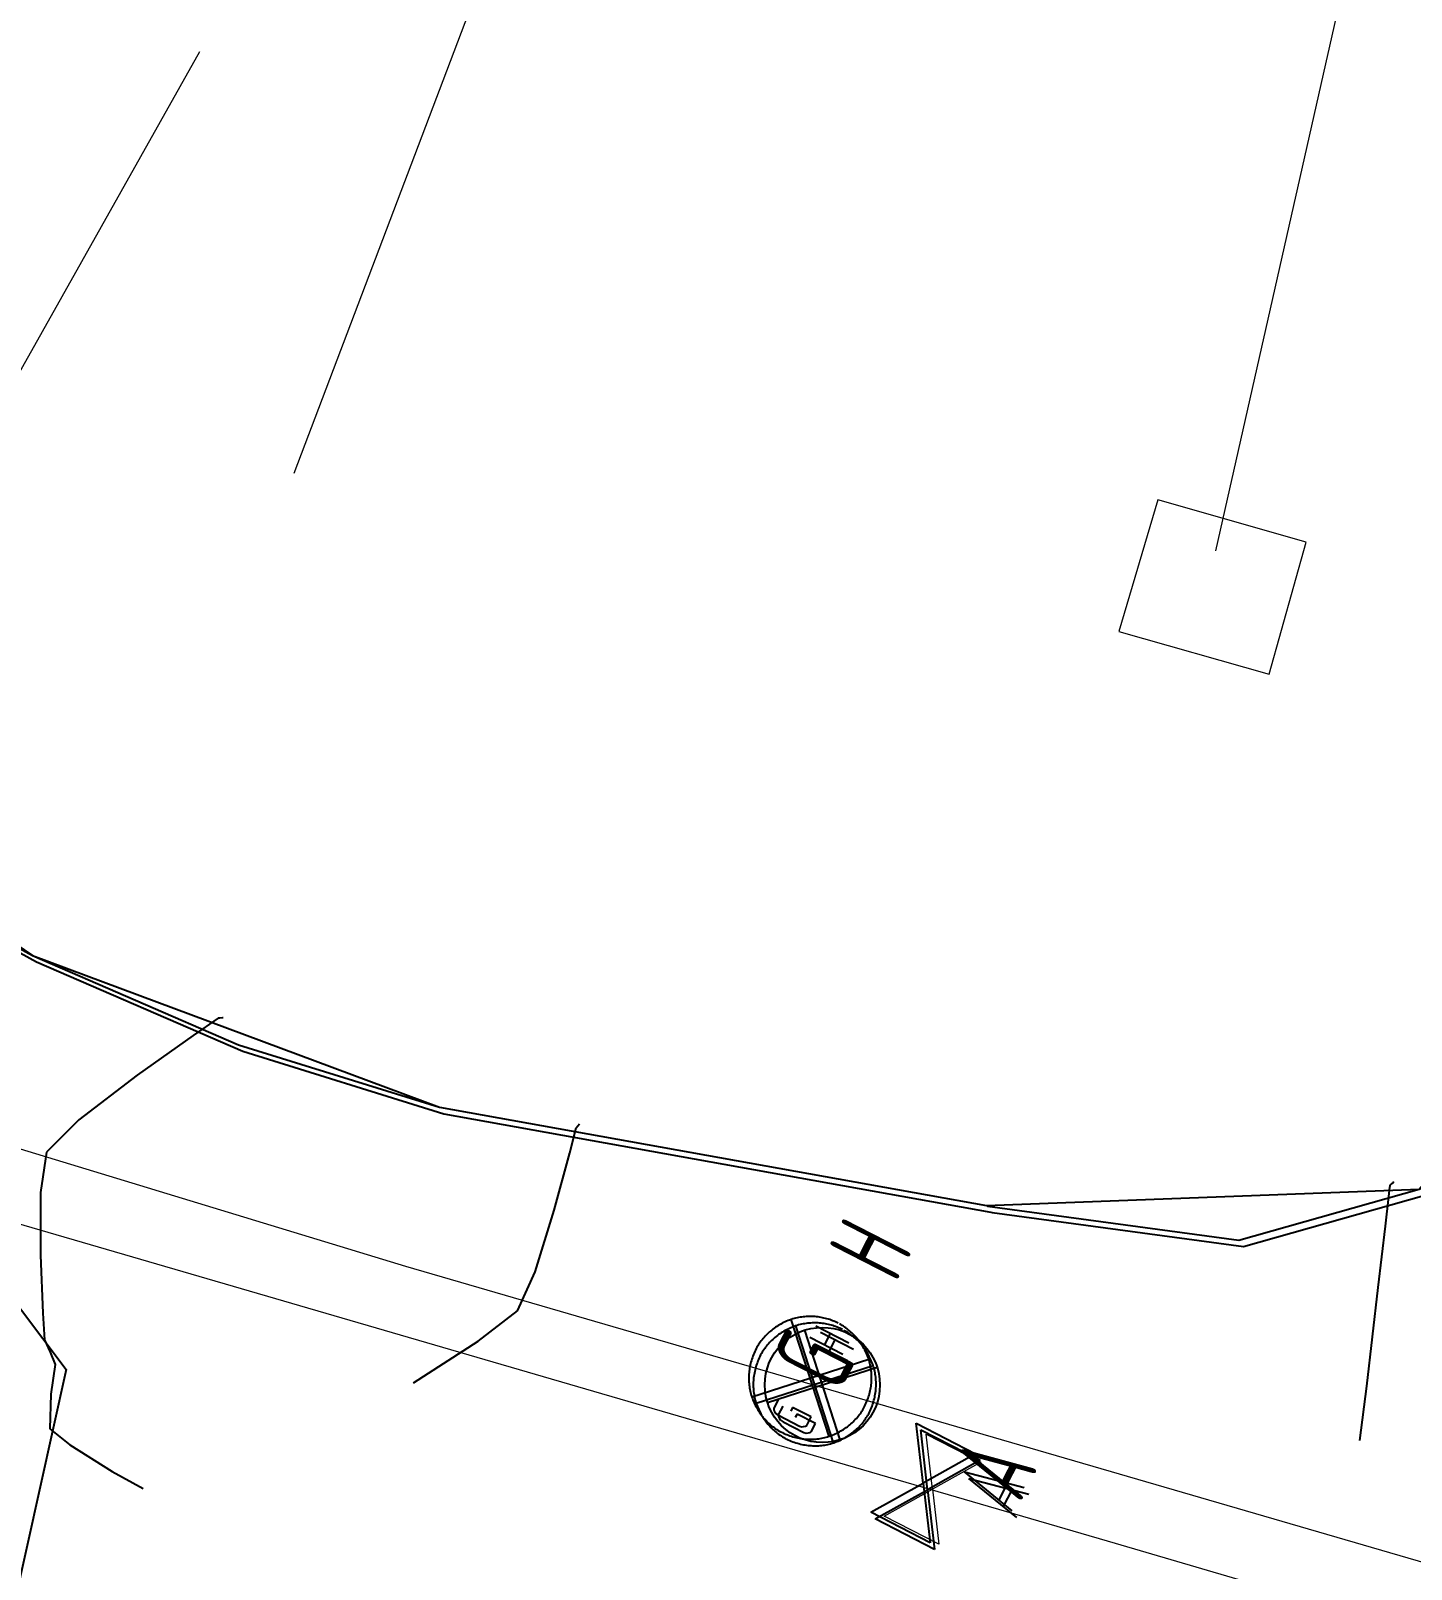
# Model space of a CAD drawing. Header units: metres. Extents: x 507606 to 508087, y 6966978 to 6967359.
# Drawn here: x 507918.95 to 507927.94, y 6967154.35 to 6967164.37 of the extents above; entities that cross this region are included whole.
import ezdxf

# ---------------------------------------------------------------- set-up
doc = ezdxf.new("R2010")
doc.units = ezdxf.units.M
doc.linetypes.add('ISO-DASHED2', pattern=[6, 4, -2])
for name, color, linetype in [('CON_EX. MIN', 253, 'ISO-DASHED2'), ('mga2020bdy', 252, 'Continuous'), ('mga2020DR_UNLINED', 252, 'Continuous'), ('mga2020VEG_EDGE_GARDEN', 252, 'Continuous'), ('mga2020W_FEAT', 252, 'Continuous'), ('VEG_EDGE_GARDEN', 252, 'Continuous'), ('W_FEAT', 160, 'Continuous')]:
    doc.layers.add(name, color=color, linetype=linetype)
for name, color, linetype, lineweight in [('D_UG_PIPES', 142, 'EXIST_SWD', 0), ('DR_GRATED', 142, 'EXIST_SWD', 0), ('RW_FEAT', 160, 'Continuous', 0), ('RW_UG_PIPES', 160, 'EXISTING_WAT_RECYCLED', 0), ('W_AG_PIPES_N', 160, 'EXISTING_WATER', 0)]:
    doc.layers.add(name, color=color, linetype=linetype, lineweight=lineweight)
doc.layers.add('E_UG_LINES', color=7, linetype='EXISTING_ELECTRICITY_UG', lineweight=0, true_color=0xff2e2e)
doc.styles.get("Standard").update_dxf_attribs({"font": 'ARIALN.TTF'})
doc.styles.add('Style-INTL_ISO_EQUAL', font='ISOCP.shx')
doc.linetypes.add('EXIST_SWD', pattern='A,5,-2.5,5,-2,["SWD",Standard,S=2.5,R=0,X=0,Y=-1.25],-8,5,-2.5,5,-2.5', length=37.5)
doc.linetypes.add('EXISTING_ELECTRICITY_UG', pattern='A,2,-2,2,-2,2,-2,["E-UG",Standard,S=2.5,R=0,X=0,Y=-1.25],-9.15,2,-2,2,-2', length=29.15)
doc.linetypes.add('EXISTING_WAT_RECYCLED', pattern='A,2,-2,2,-2,2,-2,["R",Standard,S=2.5,R=0,X=0,Y=-1.25],-4.4,2,-2,2,-2', length=24.4)
doc.linetypes.add('EXISTING_WATER', pattern='A,2,-2,2,-2,2,-2,["W",Standard,S=2.5,R=0,X=0,Y=-1.25],-4.4,2,-2,2,-2', length=24.4)

# ---------------------------------------------------------------- blocks, each defined once
blk = doc.blocks.new('BAC W AV')
for p, q in [((0, 0), (-1.1994, 10.4775)), ((-1.1994, 10.4775), (9.2075, 5.1505)), ((9.2075, 5.1505), (0, 0)), ((-9.1722, -5.1153), (0, 0)), ((0.0001, 0.0163), (0, 0.0141)), ((0, 0.0141), (0, 0.0116)), ((0, 0.0116), (0, 0.009)), ((0, 0.009), (0, 0.0062)), ((0, 0.0062), (0, 0.0032)), ((0, 0.0032), (0, 0.0029)), ((0, 0.0029), (0, 0.0026)), ((0, 0.0026), (0, 0.0024)), ((0, 0.0024), (0, 0.0021)), ((0, 0.0021), (0, 0.0019)), ((0, 0.0019), (0, 0.0017)), ((0, 0.0017), (0, 0.0015)), ((0, 0.0015), (0, 0.0013)), ((0, 0.0013), (0, 0.0012)), ((0, 0.0012), (0, 0.001)), ((0, 0.001), (0, 0.0009)), ((0, 0.0009), (0, 0.0008)), ((0, 0.0008), (0, 0.0006)), ((0, 0.0006), (0, 0.0005)), ((0, 0.0005), (0, 0.0005)), ((0, 0.0005), (0, 0.0004)), ((0, 0.0004), (0, 0.0003)), ((0, 0.0003), (0, 0.0002)), ((0, 0.0002), (0, 0.0002)), ((0, 0.0002), (0, 0.0001)), ((0, 0.0001), (0, 0.0001)), ((0, 0.0001), (0, 0.0001)), ((0, 0.0001), (0, 0)), ((0, 0), (0, 0)), ((0, 0), (0, 0)), ((0, 0), (0, 0)), ((0, 0), (0, 0)), ((0, 0), (0, 0)), ((0, 0), (0, 0)), ((0, 0), (0, 0)), ((0, 0), (0, 0)), ((0, 0), (0.0032, 0)), ((0, 0), (1.2348, -10.4422)), ((0.0002, 0.0253), (0.0001, 0.0238)), ((0.0001, 0.0238), (0.0001, 0.0222)), ((0.0001, 0.0222), (0.0001, 0.0204)), ((0.0001, 0.0204), (0.0001, 0.0184)), ((0.0001, 0.0184), (0.0001, 0.0163)), ((0.0003, 0.029), (0.0002, 0.0279)), ((0.0002, 0.0279), (0.0002, 0.0266)), ((0.0002, 0.0266), (0.0002, 0.0253)), ((0.0004, 0.03), (0.0003, 0.029)), ((0.0005, 0.0316), (0.0004, 0.0308)), ((0.0004, 0.0308), (0.0004, 0.03)), ((0.0006, 0.0323), (0.0005, 0.0316)), ((0.0007, 0.0329), (0.0006, 0.0323)), ((0.0008, 0.0334), (0.0007, 0.0329)), ((0.0009, 0.0338), (0.0008, 0.0334)), ((0.0011, 0.0342), (0.0009, 0.0338)), ((0.0012, 0.0345), (0.0011, 0.0342)), ((0.0014, 0.0347), (0.0012, 0.0345)), ((0.0016, 0.0349), (0.0014, 0.0347)), ((0.0018, 0.035), (0.0016, 0.0349)), ((0.002, 0.0351), (0.0018, 0.035)), ((0.0022, 0.0352), (0.002, 0.0351)), ((0.0024, 0.0352), (0.0022, 0.0352)), ((0.0027, 0.0352), (0.0024, 0.0352)), ((0.0029, 0.0353), (0.0027, 0.0352)), ((0.0032, 0.0353), (0.0029, 0.0353)), ((0.0062, 0.0352), (0.0032, 0.0353)), ((0.0032, 0), (0.0062, 0)), ((0.0091, 0.0352), (0.0062, 0.0352)), ((0.0062, 0), (0.0091, 0)), ((0.0117, 0.0352), (0.0091, 0.0352)), ((0.0091, 0), (0.0117, 0)), ((0.0141, 0.0351), (0.0117, 0.0352)), ((0.0117, 0), (0.0141, 0)), ((0.0164, 0.035), (0.0141, 0.0351)), ((0.0141, 0), (0.0164, 0)), ((0.0185, 0.0349), (0.0164, 0.035)), ((0.0164, 0), (0.0185, 0)), ((0.0204, 0.0347), (0.0185, 0.0349)), ((0.0185, 0), (0.0204, 0)), ((0.0222, 0.0345), (0.0204, 0.0347)), ((0.0204, 0), (0.0222, 0)), ((0.0238, 0.0342), (0.0222, 0.0345)), ((0.0222, 0), (0.0238, 0)), ((0.0253, 0.0338), (0.0238, 0.0342)), ((0.0238, 0), (0.0253, 0)), ((0.0267, 0.0334), (0.0253, 0.0338)), ((0.0253, 0), (0.0267, 0)), ((0.0279, 0.0329), (0.0267, 0.0334)), ((0.0267, 0), (0.0279, 0)), ((0.029, 0.0323), (0.0279, 0.0329)), ((0.0279, 0), (0.029, 0)), ((0.03, 0.0316), (0.029, 0.0323)), ((0.029, 0), (0.03, 0)), ((0.0309, 0.0308), (0.03, 0.0316)), ((0.03, 0), (0.0309, 0)), ((0.0317, 0.03), (0.0309, 0.0308)), ((0.0309, 0), (0.0317, 0)), ((0.0324, 0.029), (0.0317, 0.03)), ((0.0317, 0), (0.0324, 0)), ((0.0329, 0.0279), (0.0324, 0.029)), ((0.0324, 0), (0.0329, 0)), ((0.0335, 0.0266), (0.0329, 0.0279)), ((0.0329, 0), (0.0335, 0)), ((0.0339, 0.0253), (0.0335, 0.0266)), ((0.0335, 0), (0.0339, 0)), ((0.0342, 0.0238), (0.0339, 0.0253)), ((0.0339, 0), (0.0342, 0)), ((0.0345, 0.0222), (0.0342, 0.0238)), ((0.0342, 0), (0.0345, 0)), ((0.0348, 0.0204), (0.0345, 0.0222)), ((0.0345, 0), (0.0348, 0)), ((0.0349, 0.0184), (0.0348, 0.0204)), ((0.0348, 0), (0.0349, 0)), ((0.0351, 0.0163), (0.0349, 0.0184)), ((0.0349, 0), (0.0351, 0)), ((0.0352, 0.0141), (0.0351, 0.0163)), ((0.0351, 0), (0.0352, 0)), ((0.0352, 0.0116), (0.0352, 0.0141)), ((0.0353, 0.009), (0.0352, 0.0116)), ((0.0352, 0), (0.0352, 0)), ((0.0352, 0), (0.0353, 0)), ((0.0353, 0.0062), (0.0353, 0.009)), ((0.0353, 0.0032), (0.0353, 0.0062)), ((0.0353, 0), (0.0353, 0.0032)), ((0.0353, 0), (0.0353, 0)), ((0.0353, 0), (0.0353, 0)), ((0.0353, 0), (0.0353, 0)), ((15.621, -4.886), (7.2461, 1.9508)), ((7.2461, 1.9508), (17.7165, -0.7902)), ((13.3033, -2.9634), (14.7991, -0.0353)), ((1.2348, -10.4422), (-9.1722, -5.1153))]:
    blk.add_line(p, q)
blk = doc.blocks.new('BAC W GH')
for p, q in [((-10.3941, 12.2781), (-10.6971, 12.0181)), ((-10.0838, 12.5312), (-10.3941, 12.2781)), ((-9.7662, 12.7772), (-10.0838, 12.5312)), ((-9.4414, 13.016), (-9.7662, 12.7772)), ((-9.1094, 13.2476), (-9.4414, 13.016)), ((-8.7704, 13.4718), (-9.1094, 13.2476)), ((-8.4243, 13.6886), (-8.7704, 13.4718)), ((-8.0713, 13.8979), (-8.4243, 13.6886)), ((-7.7113, 14.0995), (-8.0713, 13.8979)), ((-7.3445, 14.2935), (-7.7113, 14.0995)), ((-6.9708, 14.4796), (-7.3445, 14.2935)), ((-6.5905, 14.6579), (-6.9708, 14.4796)), ((-6.2034, 14.8282), (-6.5905, 14.6579)), ((-5.8097, 14.9905), (-6.2034, 14.8282)), ((-5.4095, 15.1446), (-5.8097, 14.9905)), ((-5.0028, 15.2905), (-5.4095, 15.1446)), ((-4.5896, 15.4281), (-5.0028, 15.2905)), ((4.9389, -15.3106), (-4.9741, 15.3106)), ((-4.2033, 15.5359), (-4.5896, 15.4281)), ((-3.8156, 15.634), (-4.2033, 15.5359)), ((-3.4265, 15.7225), (-3.8156, 15.634)), ((-3.0363, 15.8012), (-3.4265, 15.7225)), ((-2.645, 15.8704), (-3.0363, 15.8012)), ((-2.253, 15.9299), (-2.645, 15.8704)), ((-1.8603, 15.9797), (-2.253, 15.9299)), ((-1.4672, 16.02), (-1.8603, 15.9797)), ((-1.0737, 16.0506), (-1.4672, 16.02)), ((-0.6802, 16.0717), (-1.0737, 16.0506)), ((-0.2867, 16.0832), (-0.6802, 16.0717)), ((0.1066, 16.0852), (-0.2867, 16.0832)), ((0.4995, 16.0776), (0.1066, 16.0852)), ((0.8918, 16.0604), (0.4995, 16.0776)), ((1.2833, 16.0338), (0.8918, 16.0604)), ((1.6739, 15.9976), (1.2833, 16.0338)), ((1.4993, 13.6172), (10.1424, 9.1934)), ((2.0634, 15.9519), (1.6739, 15.9976)), ((2.4516, 15.8968), (2.0634, 15.9519)), ((2.8383, 15.8321), (2.4516, 15.8968)), ((3.2234, 15.7581), (2.8383, 15.8321)), ((3.6068, 15.6745), (3.2234, 15.7581)), ((3.9881, 15.5816), (3.6068, 15.6745)), ((4.3673, 15.4792), (3.9881, 15.5816)), ((4.7442, 15.3675), (4.3673, 15.4792)), ((5.1186, 15.2463), (4.7442, 15.3675)), ((5.4903, 15.1157), (5.1186, 15.2463)), ((5.8591, 14.9758), (5.4903, 15.1157)), ((6.2249, 14.8266), (5.8591, 14.9758)), ((6.5876, 14.668), (6.2249, 14.8266)), ((6.9468, 14.5), (6.5876, 14.668)), ((7.3025, 14.3228), (6.9468, 14.5)), ((8.0056, 13.9421), (7.6569, 14.1367)), ((8.3486, 13.7393), (8.0056, 13.9421)), ((8.6858, 13.5281), (8.3486, 13.7393)), ((9.017, 13.3088), (8.6858, 13.5281)), ((9.3423, 13.0814), (9.017, 13.3088)), ((9.6614, 12.846), (9.3423, 13.0814)), ((9.9745, 12.6025), (9.6614, 12.846)), ((10.2813, 12.3512), (9.9745, 12.6025)), ((10.5817, 12.0921), (10.2813, 12.3512)), ((10.8758, 11.8252), (10.5817, 12.0921)), ((-13.7401, 8.3838), (-13.9425, 8.0409)), ((-13.5296, 8.7209), (-13.7401, 8.3838)), ((-13.3111, 9.0521), (-13.5296, 8.7209)), ((-13.0846, 9.3773), (-13.3111, 9.0521)), ((-12.8502, 9.6963), (-13.0846, 9.3773)), ((-12.608, 10.0092), (-12.8502, 9.6963)), ((-12.3579, 10.3157), (-12.608, 10.0092)), ((-12.1001, 10.6159), (-12.3579, 10.3157)), ((-11.8346, 10.9096), (-12.1001, 10.6159)), ((-11.5615, 11.1968), (-11.8346, 10.9096)), ((-11.2809, 11.4773), (-11.5615, 11.1968)), ((-10.9927, 11.7511), (-11.2809, 11.4773)), ((-10.6971, 12.0181), (-10.9927, 11.7511)), ((8.569, 6.1172), (-0.0776, 10.541)), ((3.7571, 8.5796), (5.334, 11.6558)), ((11.1634, 11.5506), (10.8758, 11.8252)), ((11.4444, 11.2684), (11.1634, 11.5506)), ((11.7188, 10.9787), (11.4444, 11.2684)), ((11.9865, 10.6815), (11.7188, 10.9787)), ((12.2473, 10.3769), (11.9865, 10.6815)), ((12.5013, 10.065), (12.2473, 10.3769)), ((12.7482, 9.7459), (12.5013, 10.065)), ((12.9882, 9.4196), (12.7482, 9.7459)), ((13.221, 9.0861), (12.9882, 9.4196)), ((13.4465, 8.7457), (13.221, 9.0861)), ((13.6648, 8.3983), (13.4465, 8.7457)), ((13.8757, 8.044), (13.6648, 8.3983)), ((-15.5125, 4.1335), (-15.6141, 3.7344)), ((-15.4007, 4.5322), (-15.5125, 4.1335)), ((-15.2787, 4.9303), (-15.4007, 4.5322)), ((-15.3105, -4.9389), (15.3106, 4.9389)), ((-15.1465, 5.3278), (-15.2787, 4.9303)), ((-15.004, 5.7244), (-15.1465, 5.3278)), ((-14.8512, 6.1202), (-15.004, 5.7244)), ((-14.6881, 6.515), (-14.8512, 6.1202)), ((-14.5146, 6.9086), (-14.6881, 6.515)), ((-14.3309, 7.301), (-14.5146, 6.9086)), ((-14.1367, 7.6922), (-14.3309, 7.301)), ((-13.9425, 8.0409), (-14.1367, 7.6922)), ((14.0791, 7.6829), (13.8757, 8.044)), ((14.275, 7.3151), (14.0791, 7.6829)), ((14.4633, 6.9406), (14.275, 7.3151)), ((14.6438, 6.5595), (14.4633, 6.9406)), ((14.8166, 6.1718), (14.6438, 6.5595)), ((14.9815, 5.7778), (14.8166, 6.1718)), ((15.1384, 5.3773), (14.9815, 5.7778)), ((15.2873, 4.9705), (15.1384, 5.3773)), ((15.4281, 4.5575), (15.2873, 4.9705)), ((15.5359, 4.1742), (15.4281, 4.5575)), ((15.6339, 3.7891), (15.5359, 4.1742)), ((-16.0726, 0.1401), (-16.0734, -0.2575)), ((-16.0619, 0.5383), (-16.0726, 0.1401)), ((-16.0412, 0.9371), (-16.0619, 0.5383)), ((-16.0105, 1.3363), (-16.0412, 0.9371)), ((-15.9696, 1.7359), (-16.0105, 1.3363)), ((-15.9188, 2.1356), (-15.9696, 1.7359)), ((-15.8578, 2.5354), (-15.9188, 2.1356)), ((-15.7867, 2.9353), (-15.8578, 2.5354)), ((-15.7054, 3.335), (-15.7867, 2.9353)), ((-15.6141, 3.7344), (-15.7054, 3.335)), ((15.7221, 3.4022), (15.6339, 3.7891)), ((15.8006, 3.0137), (15.7221, 3.4022)), ((15.8692, 2.6236), (15.8006, 3.0137)), ((15.9279, 2.2322), (15.8692, 2.6236)), ((15.9768, 1.8394), (15.9279, 2.2322)), ((16.0158, 1.4455), (15.9768, 1.8394)), ((16.0449, 1.0505), (16.0158, 1.4455)), ((16.0641, 0.6545), (16.0449, 1.0505)), ((16.0733, 0.2577), (16.0641, 0.6545)), ((16.0725, -0.1399), (16.0733, 0.2577)), ((-16.0734, -0.2575), (-16.0641, -0.6544)), ((-16.0641, -0.6544), (-16.0449, -1.0504)), ((-16.0449, -1.0504), (-16.0158, -1.4454)), ((-16.0158, -1.4454), (-15.9768, -1.8394)), ((-15.9768, -1.8394), (-15.9279, -2.2321)), ((-15.9279, -2.2321), (-15.8691, -2.6236)), ((-15.8691, -2.6236), (-15.8005, -3.0136)), ((-15.8005, -3.0136), (-15.722, -3.4022)), ((-15.722, -3.4022), (-15.6338, -3.7891)), ((-15.6338, -3.7891), (-15.5358, -4.1742)), ((15.5114, -4.1324), (15.6131, -3.7334)), ((15.6131, -3.7334), (15.7046, -3.3341)), ((15.7046, -3.3341), (15.786, -2.9345)), ((15.786, -2.9345), (15.8572, -2.5348)), ((15.8572, -2.5348), (15.9183, -2.1351)), ((15.9183, -2.1351), (15.9693, -1.7354)), ((15.9693, -1.7354), (16.0101, -1.336)), ((16.0101, -1.336), (16.041, -0.9368)), ((16.041, -0.9368), (16.0618, -0.5381)), ((16.0618, -0.5381), (16.0725, -0.1399)), ((-15.5358, -4.1742), (-15.428, -4.5575)), ((-15.428, -4.5575), (-15.2904, -4.9705)), ((-15.2904, -4.9705), (-15.1446, -5.3773)), ((-15.1446, -5.3773), (-14.9904, -5.7778)), ((-14.9904, -5.7778), (-14.8282, -6.1718)), ((-14.8282, -6.1718), (-14.6578, -6.5595)), ((-14.6578, -6.5595), (-14.4796, -6.9406)), ((-14.4796, -6.9406), (-14.2934, -7.3151)), ((-14.2934, -7.3151), (-14.0995, -7.6829)), ((-14.0995, -7.6829), (-13.8978, -8.044)), ((-13.8978, -8.044), (-13.6885, -8.3983)), ((-8.3608, -5.6797), (-9.5602, -7.9727)), ((-9.5602, -7.9727), (-9.4897, -8.4314)), ((-4.6213, -7.7611), (-5.08, -8.6783)), ((0.2117, -10.2305), (-4.6213, -7.7611)), ((13.7312, -8.3757), (13.9364, -8.0351)), ((13.9364, -8.0351), (14.1336, -7.6891)), ((14.1336, -7.6891), (14.328, -7.2982)), ((14.328, -7.2982), (14.5121, -6.9061)), ((14.5121, -6.9061), (14.6858, -6.5126)), ((14.6858, -6.5126), (14.8491, -6.1181)), ((14.8491, -6.1181), (15.0021, -5.7226)), ((15.0021, -5.7226), (15.1448, -5.3261)), ((15.1448, -5.3261), (15.2773, -4.9288)), ((15.2773, -4.9288), (15.3994, -4.5309)), ((15.3994, -4.5309), (15.5114, -4.1324)), ((-13.6885, -8.3983), (-13.4718, -8.7457)), ((-13.4718, -8.7457), (-13.2475, -9.0861)), ((-13.2475, -9.0861), (-13.016, -9.4196)), ((-13.016, -9.4196), (-12.7772, -9.7459)), ((-12.7772, -9.7459), (-12.5312, -10.065)), ((-12.5312, -10.065), (-12.2781, -10.3769)), ((-12.2781, -10.3769), (-12.018, -10.6815)), ((-12.018, -10.6815), (-11.751, -10.9787)), ((-11.751, -10.9787), (-11.4772, -11.2684)), ((-11.4772, -11.2684), (-11.1967, -11.5506)), ((-11.1967, -11.5506), (-10.9096, -11.8252)), ((-10.9096, -11.8252), (-10.6158, -12.0921)), ((-9.4897, -8.4314), (-9.3133, -8.8194)), ((-9.3133, -8.8194), (-8.9958, -9.3133)), ((-8.9958, -9.3133), (-8.2902, -9.7719)), ((-8.2902, -9.7719), (-2.8222, -12.5941)), ((-0.9172, -12.4177), (0.2117, -10.2305)), ((10.3637, -12.2649), (10.6675, -12.0041)), ((10.6675, -12.0041), (10.9641, -11.7364)), ((10.9641, -11.7364), (11.2533, -11.4621)), ((11.2533, -11.4621), (11.5351, -11.1813)), ((11.5351, -11.1813), (11.8095, -10.8939)), ((11.8095, -10.8939), (12.0765, -10.6003)), ((12.0765, -10.6003), (12.3359, -10.3003)), ((12.3359, -10.3003), (12.5877, -9.9943)), ((12.5877, -9.9943), (12.8319, -9.6822)), ((12.8319, -9.6822), (13.0684, -9.3642)), ((13.0684, -9.3642), (13.2971, -9.0403)), ((13.2971, -9.0403), (13.5181, -8.7108)), ((13.5181, -8.7108), (13.7312, -8.3757)), ((-10.6158, -12.0921), (-10.3157, -12.3512)), ((-10.3157, -12.3512), (-10.0091, -12.6025)), ((-10.0091, -12.6025), (-9.6963, -12.846)), ((-9.6963, -12.846), (-9.3772, -13.0814)), ((-9.3772, -13.0814), (-9.0521, -13.3088)), ((-9.0521, -13.3088), (-8.7209, -13.5281)), ((-8.7209, -13.5281), (-8.3838, -13.7393)), ((-8.3838, -13.7393), (-8.0408, -13.9421)), ((-8.0408, -13.9421), (-7.6921, -14.1367)), ((-7.6921, -14.1367), (-7.301, -14.3308)), ((-7.301, -14.3308), (-6.9086, -14.5146)), ((-6.9086, -14.5146), (-6.5149, -14.688)), ((-6.5149, -14.688), (-6.1201, -14.8511)), ((-6.1201, -14.8511), (-5.7244, -15.0039)), ((-5.7244, -15.0039), (-5.3277, -15.1465)), ((-5.3277, -15.1465), (-4.9303, -15.2787)), ((-4.9303, -15.2787), (-4.5322, -15.4007)), ((-4.5322, -15.4007), (-4.1335, -15.5125)), ((-4.1335, -15.5125), (-3.7344, -15.6141)), ((-3.7344, -15.6141), (-3.3349, -15.7055)), ((-3.3349, -15.7055), (-2.9352, -15.7867)), ((-2.9352, -15.7867), (-2.5354, -15.8578)), ((-2.8222, -12.5941), (-2.2225, -12.7705)), ((-2.5354, -15.8578), (-2.1356, -15.9188)), ((-2.2225, -12.7705), (-1.7286, -12.7)), ((-2.1356, -15.9188), (-1.7358, -15.9697)), ((-1.7358, -15.9697), (-1.3363, -16.0105)), ((-1.7286, -12.7), (-1.1994, -12.6294)), ((-1.3363, -16.0105), (-0.9371, -16.0412)), ((-1.1994, -12.6294), (-0.9172, -12.4177)), ((-0.9371, -16.0412), (-0.5383, -16.062)), ((-0.5383, -16.062), (-0.14, -16.0727)), ((-0.14, -16.0727), (0.2576, -16.0734)), ((0.2576, -16.0734), (0.6544, -16.0642)), ((0.6544, -16.0642), (1.0504, -16.045)), ((1.0504, -16.045), (1.4455, -16.0158)), ((1.4455, -16.0158), (1.8394, -15.9768)), ((1.8394, -15.9768), (2.2322, -15.9279)), ((2.2322, -15.9279), (2.6236, -15.8691)), ((2.6236, -15.8691), (3.0137, -15.8005)), ((3.0137, -15.8005), (3.4022, -15.7221)), ((3.4022, -15.7221), (3.7891, -15.6339)), ((3.7891, -15.6339), (4.1743, -15.5358)), ((4.1743, -15.5358), (4.5576, -15.4281)), ((4.5576, -15.4281), (4.9705, -15.2904)), ((4.9705, -15.2904), (5.377, -15.1442)), ((5.377, -15.1442), (5.777, -14.9896)), ((5.777, -14.9896), (6.1704, -14.8268)), ((6.1704, -14.8268), (6.5573, -14.6557)), ((6.5573, -14.6557), (6.9376, -14.4766)), ((6.9376, -14.4766), (7.3112, -14.2895)), ((7.3112, -14.2895), (7.678, -14.0945)), ((7.678, -14.0945), (8.038, -13.8918)), ((8.038, -13.8918), (8.3912, -13.6815)), ((8.3912, -13.6815), (8.7375, -13.4636)), ((8.7375, -13.4636), (9.0769, -13.2383)), ((9.0769, -13.2383), (9.4092, -13.0057)), ((9.4092, -13.0057), (9.7345, -12.7658)), ((9.7345, -12.7658), (10.0527, -12.5188)), ((10.0527, -12.5188), (10.3637, -12.2649))]:
    blk.add_line(p, q)
blk = doc.blocks.new('W-GH')
at = {"layer": 'W_FEAT'}
for p, q in [((0.115, -0.357), (-0.115, 0.357)), ((-0.357, -0.115), (0.357, 0.115))]:
    blk.add_line(p, q, dxfattribs=at)
blk.add_circle((0, 0), 0.375, dxfattribs=at)
at = {"layer": 'W_FEAT', "style": 'Style-INTL_ISO_EQUAL', "width": 0.65}
blk.add_text('G   H', height=0.5, rotation=62.9, dxfattribs=at).set_placement((0.111, -0.057))
blk = doc.blocks.new('RW-AV')
at = {"layer": 'RW_FEAT', "flags": 128}
for points in [[(0, 0), (-0.041, 0.358), (0.315, 0.176)], [(0, 0), (0.041, -0.358), (-0.315, -0.176)]]:
    blk.add_lwpolyline(points, close=True, dxfattribs=at)
at = {"layer": 'RW_FEAT'}
blk.add_point((0, 0), dxfattribs=at)
at = {"layer": 'RW_FEAT', "style": 'Style-INTL_ISO_EQUAL', "width": 0.65}
blk.add_text('A', height=0.5, rotation=62.9, dxfattribs=at).set_placement((0.57, -0.091))
blk = doc.blocks.new('XE_SURVEY')
at = {"layer": 'D_UG_PIPES', "flags": 128}
for points in [[(507928.316, 6967168.301), (507926.664, 6967160.985)], [(507914.904, 6967155.085), (507920.049, 6967164.238)]]:
    blk.add_lwpolyline(points, dxfattribs=at)
at = {"layer": 'DR_GRATED', "flags": 128}
blk.add_lwpolyline([(507927.256, 6967161.043), (507926.29, 6967161.318), (507926.036, 6967160.46), (507927.014, 6967160.182), (507927.256, 6967161.043)], dxfattribs=at)
at = {"layer": 'E_UG_LINES', "flags": 128}
blk.add_lwpolyline([(507932.968, 6967191.309), (507930.258, 6967186.186), (507930.314, 6967185.001), (507929.216, 6967183.742), (507928.018, 6967180.612), (507927.124, 6967178.277), (507925.27, 6967173.635), (507920.661, 6967161.489)], dxfattribs=at)
at = {"layer": 'mga2020bdy'}
blk.add_polyline3d([(507890.699, 6967200.578, 5.31), (507916.045, 6967160.33, 5.221), (507918.959, 6967158.35, 5.184), (507921.611, 6967157.362, 5.22), (507925.172, 6967156.722, 5.142), (507927.992, 6967156.829, 5.097), (507929.866, 6967159.07, 5.102), (507930.604, 6967161.603, 5.11), (507934.47, 6967159.192, 4.84), (507942.553, 6967156.104, 4.798), (507943.928, 6967155.657, 4.728), (507945.257, 6967152.374, 4.791), (507945.071, 6967151.761, 4.759), (507943.528, 6967146.268, 4.701), (507941.15, 6967141.084, 4.736), (507939.976, 6967135.209, 4.706), (507936.956, 6967129.182, 4.899), (507935.311, 6967122.239, 4.667)], dxfattribs=at)
at = {"layer": 'mga2020DR_UNLINED'}
blk.add_polyline3d([(507890.699, 6967200.578, 5.31), (507917.006, 6967158.536, 4.925), (507917.006, 6967158.536, 4.925), (507919.179, 6967155.655, 5.217), (507918.458, 6967152.4, 5.086), (507916.744, 6967150.476, 5.048), (507914.125, 6967149.592, 5.141), (507910.867, 6967152.977, 4.944), (507908.118, 6967156.512, 5.008), (507905.246, 6967161.012, 5.017), (507902.241, 6967166.022, 4.926), (507891.296, 6967183.677, 5.032), (507882.567, 6967198.548, 5.083), (507872.803, 6967214.615, 5.104), (507866.371, 6967225.102, 4.915), (507858.691, 6967237.508, 5.009), (507849.559, 6967251.603, 5.131), (507842.982, 6967261.716, 5.178), (507840.465, 6967268.671, 4.7)], dxfattribs=at)
at = {"layer": 'mga2020VEG_EDGE_GARDEN'}
blk.add_polyline3d([(507916.045, 6967160.33, 5.221), (507918.053, 6967158.848, 5.195), (507918.959, 6967158.35, 5.184), (507920.302, 6967157.769, 5.202), (507921.611, 6967157.362, 5.22), (507925.172, 6967156.722, 5.142), (507925.18, 6967156.719, 5.142), (507926.816, 6967156.498, 5.116), (507927.992, 6967156.829, 5.097), (507928.374, 6967157.043, 5.098), (507929.514, 6967158.236, 5.1), (507929.866, 6967159.07, 5.102), (507930.604, 6967161.603, 5.11)], dxfattribs=at)
at = {"layer": 'mga2020W_FEAT'}
for p in [(507924.025, 6967155.6, 5.273), (507924.025, 6967155.6, 5.273), (507924.76, 6967154.915, 5.231), (507924.76, 6967154.915, 5.231)]:
    blk.add_point(p, dxfattribs=at)
at = {"layer": 'RW_UG_PIPES', "flags": 128}
blk.add_lwpolyline([(507860.664, 6967305.851), (507855.548, 6967302.717), (507850.467, 6967299.526), (507844.54, 6967295.803), (507841.767, 6967294.061), (507840.618, 6967288.963), (507838.773, 6967280.778), (507840.662, 6967277.702), (507845.111, 6967270.46), (507851.731, 6967259.857), (507857.305, 6967250.958), (507865.798, 6967237.399), (507871.638, 6967228.076), (507877.742, 6967218.331), (507883.42, 6967209.267), (507891.832, 6967195.887), (507899.284, 6967184.035), (507907.002, 6967171.759), (507909.397, 6967167.95), (507912.324, 6967163.294), (507914.326, 6967160.11), (507917.668, 6967157.22), (507918.13, 6967156.82), (507926.012, 6967154.523), (507934.651, 6967151.998), (507942.336, 6967149.775), (507942.336, 6967149.775)], dxfattribs=at)
at = {"layer": 'VEG_EDGE_GARDEN'}
blk.add_polyline3d([(507916.071, 6967160.29, 5.221), (507918.079, 6967158.808, 5.195), (507918.985, 6967158.309, 5.184), (507920.329, 6967157.727, 5.202), (507921.639, 6967157.32, 5.22), (507925.201, 6967156.68, 5.142), (507925.209, 6967156.677, 5.142), (507926.846, 6967156.456, 5.116), (507928.022, 6967156.787, 5.097), (507928.404, 6967157.001, 5.098), (507929.545, 6967158.195, 5.1), (507929.897, 6967159.029, 5.102), (507930.635, 6967161.563, 5.11)], dxfattribs=at)
at = {"layer": 'W_AG_PIPES_N', "flags": 128}
blk.add_lwpolyline([(507947.923, 6967167.75), (507947.094, 6967164.973), (507945.664, 6967160.182), (507944.092, 6967154.912), (507943.575, 6967153.18), (507942.996, 6967150.04), (507921.391, 6967156.325), (507918.521, 6967157.198), (507914.526, 6967160.193), (507914.258, 6967160.614), (507907.658, 6967171.23), (507897.891, 6967186.941), (507887.316, 6967203.95), (507879.3, 6967216.628), (507862.622, 6967243.351), (507843.574, 6967273.899), (507839.255, 6967280.883), (507842.144, 6967293.862), (507861.154, 6967305.647), (507861.476, 6967305.834)], dxfattribs=at)
at = {"layer": 'mga2020W_FEAT', "rotation": 0.001583333339407246}
for name, p, xscale, yscale, zscale in [('BAC W GH', (507924.025, 6967155.6, 5.273), 0.02487562912572675, 0.02487562912572675, 0.02487562912572675), ('BAC W AV', (507924.76, 6967154.915, 5.231), 0.03717497437659686, 0.03717497437659686, 0.03717497437659686)]:
    blk.add_blockref(name, p, dxfattribs=dict(at, xscale=xscale, yscale=yscale, zscale=zscale))
at = {"layer": 'RW_FEAT'}
blk.add_blockref('RW-AV', (507924.822, 6967154.875), dxfattribs=at)
at = {"layer": 'W_FEAT'}
blk.add_blockref('W-GH', (507924.104, 6967155.554), dxfattribs=at)
for name, p, xscale, yscale, zscale in [('BAC W GH', (507924.054, 6967155.558, 5.273), 0.0248859136396582, 0.0248859136396582, 0.0248859136396582), ('BAC W AV', (507924.789, 6967154.872, 5.231), 0.03719034389911004, 0.03719034389911004, 0.03719034389911004)]:
    blk.add_blockref(name, p, dxfattribs=dict(at, xscale=xscale, yscale=yscale, zscale=zscale))
blk = doc.blocks.new('XE_CONTOURS EXIST_1')
at = {"layer": 'CON_EX. MIN', "color": 253, "linetype": 'ISO-DASHED2', "lineweight": -3, "flags": 128}
for points, elevation in [([(507841.072, 6967298.539), (507841.069, 6967298.54), (507841.055, 6967298.54), (507841.045, 6967298.54), (507840.977, 6967298.467), (507840.897, 6967298.38), (507840.749, 6967298.156), (507840.407, 6967297.631), (507839.989, 6967296.992), (507839.618, 6967296.423), (507839.413, 6967296.11), (507839.255, 6967295.873), (507839.028, 6967295.536), (507838.804, 6967295.197), (507838.654, 6967294.955), (507838.529, 6967294.694), (507838.331, 6967294.257), (507838.119, 6967293.778), (507837.95, 6967293.392), (507837.88, 6967293.232), (507837.843, 6967293.159), (507837.836, 6967293.021), (507837.823, 6967292.706), (507837.81, 6967292.357), (507837.803, 6967292.117), (507837.797, 6967291.794), (507837.79, 6967291.254), (507837.801, 6967290.721), (507837.847, 6967290.421), (507838.041, 6967290.296), (507838.378, 6967290.153), (507838.701, 6967290.018), (507838.85, 6967289.915), (507838.736, 6967289.786), (507838.469, 6967289.592), (507838.191, 6967289.388), (507838.044, 6967289.232), (507838.087, 6967288.966), (507838.235, 6967288.446), (507838.43, 6967287.82), (507838.615, 6967287.237), (507838.735, 6967286.845), (507838.835, 6967286.459), (507838.978, 6967285.89), (507839.131, 6967285.282), (507839.264, 6967284.775), (507839.343, 6967284.512), (507839.5, 6967284.269), (507839.733, 6967283.95), (507839.898, 6967283.71), (507840.05, 6967283.388), (507840.337, 6967282.751), (507840.663, 6967282.021), (507840.929, 6967281.419), (507841.04, 6967281.168), (507841.022, 6967281.096), (507841.058, 6967281.048), (507841.092, 6967281.004), (507841.129, 6967280.957), (507841.25, 6967280.683), (507841.572, 6967279.961), (507842.032, 6967278.929), (507842.57, 6967277.728), (507843.124, 6967276.497), (507843.632, 6967275.378), (507844.033, 6967274.508), (507844.267, 6967274.03), (507844.54, 6967273.57), (507844.962, 6967272.904), (507845.448, 6967272.154), (507845.916, 6967271.441), (507846.282, 6967270.887), (507846.463, 6967270.614), (507846.603, 6967270.397), (507846.804, 6967270.089), (507847.006, 6967269.785), (507847.152, 6967269.583), (507847.318, 6967269.411), (507847.567, 6967269.174), (507847.814, 6967268.937), (507847.978, 6967268.763), (507848.153, 6967268.477), (507848.575, 6967267.77), (507849.189, 6967266.732), (507849.94, 6967265.458), (507850.776, 6967264.038), (507851.642, 6967262.565), (507852.484, 6967261.133), (507853.248, 6967259.832), (507853.879, 6967258.755), (507854.324, 6967257.995), (507854.53, 6967257.644), (507854.741, 6967257.27), (507855.041, 6967256.732), (507855.371, 6967256.14), (507855.676, 6967255.605), (507855.896, 6967255.237), (507856.125, 6967254.904), (507856.503, 6967254.38), (507856.959, 6967253.754), (507857.425, 6967253.116), (507857.829, 6967252.555), (507858.102, 6967252.161), (507858.346, 6967251.77), (507858.817, 6967251), (507859.454, 6967249.95), (507860.199, 6967248.719), (507860.992, 6967247.405), (507861.774, 6967246.107), (507862.486, 6967244.925), (507863.069, 6967243.957), (507863.463, 6967243.301), (507863.609, 6967243.057), (507863.632, 6967242.968), (507863.655, 6967242.878), (507863.752, 6967242.716), (507863.977, 6967242.34), (507864.25, 6967241.885), (507864.488, 6967241.487), (507864.609, 6967241.283), (507864.713, 6967241.091), (507864.846, 6967240.836), (507864.912, 6967240.683), (507864.846, 6967240.544), (507864.782, 6967240.405), (507864.919, 6967240.175), (507865.279, 6967239.602), (507865.784, 6967238.803), (507866.36, 6967237.898), (507866.929, 6967237.002), (507867.416, 6967236.236), (507867.745, 6967235.715), (507868.013, 6967235.283), (507868.473, 6967234.542), (507869.075, 6967233.571), (507869.768, 6967232.452), (507870.504, 6967231.264), (507871.233, 6967230.088), (507871.904, 6967229.005), (507872.469, 6967228.094), (507872.878, 6967227.437), (507873.081, 6967227.113), (507873.326, 6967226.734), (507873.681, 6967226.192), (507874.073, 6967225.597), (507874.431, 6967225.058), (507874.684, 6967224.684), (507874.91, 6967224.373), (507875.353, 6967223.772), (507875.957, 6967222.954), (507876.667, 6967221.993), (507877.424, 6967220.963), (507878.174, 6967219.938), (507878.86, 6967218.991), (507879.425, 6967218.195), (507879.813, 6967217.625), (507880.138, 6967217.096), (507880.664, 6967216.205), (507881.349, 6967215.028), (507882.15, 6967213.641), (507883.026, 6967212.116), (507883.935, 6967210.53), (507884.836, 6967208.958), (507885.685, 6967207.474), (507886.442, 6967206.152), (507887.064, 6967205.068), (507887.509, 6967204.297), (507887.736, 6967203.913), (507888.004, 6967203.504), (507888.408, 6967202.904), (507888.883, 6967202.206), (507889.366, 6967201.502), (507889.791, 6967200.884), (507890.094, 6967200.445), (507890.209, 6967200.278), (507890.271, 6967200.252), (507890.3, 6967200.12), (507890.354, 6967199.878), (507890.386, 6967199.747), (507890.415, 6967199.804), (507890.444, 6967199.861), (507890.585, 6967199.645), (507890.961, 6967199.068), (507891.503, 6967198.233), (507892.145, 6967197.244), (507892.819, 6967196.205), (507893.459, 6967195.22), (507893.997, 6967194.392), (507894.367, 6967193.826), (507894.663, 6967193.376), (507895.2, 6967192.564), (507895.936, 6967191.453), (507896.829, 6967190.104), (507897.836, 6967188.582), (507898.917, 6967186.949), (507900.029, 6967185.269), (507901.13, 6967183.604), (507902.178, 6967182.018), (507903.132, 6967180.574), (507903.948, 6967179.335), (507904.586, 6967178.363), (507905.004, 6967177.722), (507905.442, 6967177.035), (507906.135, 6967175.935), (507907.034, 6967174.504), (507908.09, 6967172.82), (507909.252, 6967170.966), (507910.471, 6967169.021), (507911.697, 6967167.066), (507912.881, 6967165.181), (507913.972, 6967163.447), (507914.922, 6967161.945), (507915.679, 6967160.754), (507916.196, 6967159.955), (507916.421, 6967159.629), (507916.711, 6967159.421), (507917.169, 6967159.155), (507917.672, 6967158.874), (507918.093, 6967158.622), (507918.309, 6967158.44), (507918.352, 6967158.127), (507918.331, 6967157.634), (507918.296, 6967157.143), (507918.295, 6967156.836), (507918.387, 6967156.575), (507918.548, 6967156.202), (507918.703, 6967155.866), (507918.774, 6967155.716), (507918.8, 6967155.644), (507918.823, 6967155.571), (507918.774, 6967155.312), (507918.663, 6967154.691), (507918.546, 6967153.921), (507918.487, 6967153.34), (507918.481, 6967152.997), (507918.502, 6967152.837), (507918.522, 6967152.783), (507918.547, 6967152.748), (507918.65, 6967152.656), (507918.919, 6967152.472), (507919.444, 6967152.161), (507920.272, 6967151.708), (507921.166, 6967151.238), (507921.992, 6967150.811), (507922.616, 6967150.484), (507922.902, 6967150.316), (507923.072, 6967150.077), (507923.288, 6967149.705), (507923.497, 6967149.353), (507923.646, 6967149.177), (507923.839, 6967149.202), (507924.139, 6967149.304), (507924.436, 6967149.421), (507924.616, 6967149.489), (507924.812, 6967149.525), (507925.076, 6967149.569), (507925.27, 6967149.609), (507925.553, 6967149.724), (507925.961, 6967149.903), (507926.17, 6967149.997), (507926.198, 6967150.072), (507926.281, 6967150.316), (507926.487, 6967150.936), (507926.761, 6967151.766), (507927.045, 6967152.639), (507927.281, 6967153.389), (507927.411, 6967153.85), (507927.481, 6967154.254), (507927.564, 6967154.86), (507927.65, 6967155.546), (507927.725, 6967156.189), (507927.771, 6967156.589), (507927.793, 6967156.781), (507927.8, 6967156.843), (507927.801, 6967156.851), (507927.803, 6967156.854), (507927.817, 6967156.869), (507927.826, 6967156.878)], 5.1), ([(507920.202, 6967157.944), (507920.198, 6967157.944), (507920.18, 6967157.943), (507920.168, 6967157.942), (507920.006, 6967157.83), (507919.642, 6967157.572), (507919.262, 6967157.28), (507919.05, 6967157.07), (507919.012, 6967156.808), (507919.011, 6967156.399), (507919.028, 6967156.021), (507919.039, 6967155.848), (507919.074, 6967155.768), (507919.108, 6967155.688), (507919.08, 6967155.494), (507919.072, 6967155.269), (507919.204, 6967155.165), (507919.479, 6967154.99), (507919.778, 6967154.826), (507919.985, 6967154.755), (507920.256, 6967154.873), (507920.768, 6967155.16), (507921.358, 6967155.515), (507921.862, 6967155.84), (507922.118, 6967156.036), (507922.233, 6967156.291), (507922.358, 6967156.693), (507922.46, 6967157.065), (507922.501, 6967157.228), (507922.522, 6967157.255)], 5.2)]:
    blk.add_lwpolyline(points, dxfattribs=dict(at, elevation=elevation))

msp = doc.modelspace()

# ---------------------------------------------------------------- block references
msp.add_blockref('XE_SURVEY', (0, 0))

# ---------------------------------------------------------------- next in the draw order: block references
msp.add_blockref('XE_CONTOURS EXIST_1', (0, 0))

doc.saveas('drawing.dxf')
